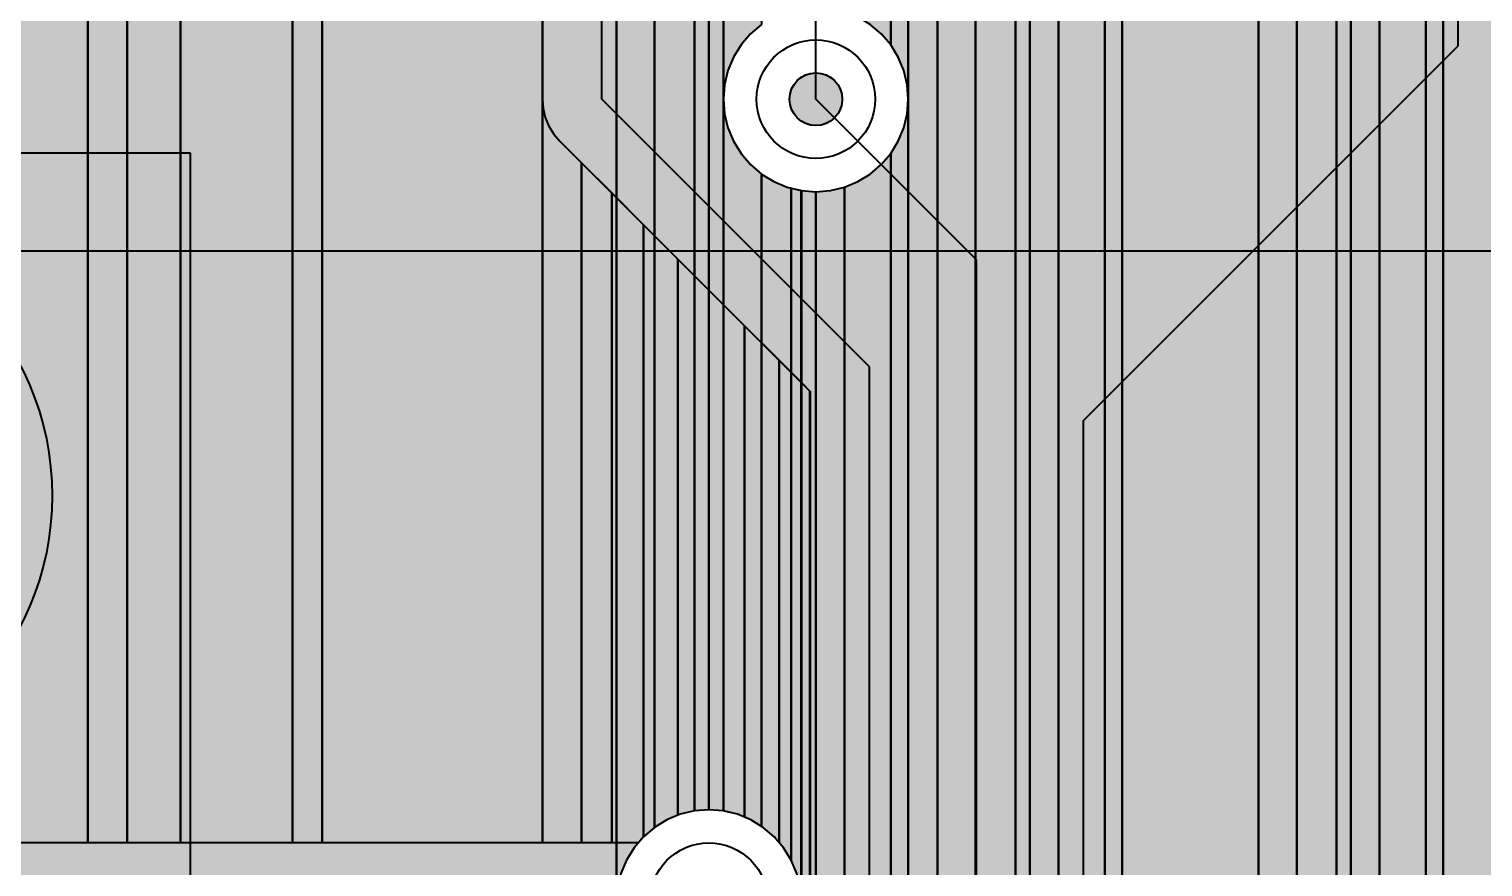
# Model space of a CAD drawing. Header units: millimetres. Extents: x 3.8 to 71.6, y 3.7 to 38.5.
# Drawn here: x 46.09 to 51.61, y 29.71 to 32.89 of the extents above; entities that cross this region are included whole.
import ezdxf

# ---------------------------------------------------------------- set-up
doc = ezdxf.new("R2010")
doc.units = ezdxf.units.MM
for name, color, linetype in [('bottom_copper', 7, 'Continuous'), ('bottom_silk', 7, 'Continuous'), ('drill_plated', 7, 'Continuous'), ('top_copper', 7, 'Continuous'), ('top_silk', 7, 'Continuous')]:
    doc.layers.add(name, color=color, linetype=linetype)

# ---------------------------------------------------------------- blocks, each defined once
blk = doc.blocks.new('Block560')
at = {"layer": 'bottom_copper', "lineweight": 40}
for points in [[(5.0268, 0), (0.2415, 0), (0.2415, 33.782), (5.0268, 33.782), (5.0268, 0)], [(0.2415, 0), (0.1755, 0), (0.1755, 32.7628), (0.2043, 32.8098), (0.2254, 32.8607), (0.2383, 32.9143), (0.2415, 32.9692), (0.2415, 0)], [(0.1755, 0), (0, 0), (0, 32.6353), (0.0509, 32.6564), (0.0979, 32.6852), (0.1398, 32.7209), (0.1755, 32.7628), (0.1755, 0)], [(0, 0), (-0.109, 0), (-0.109, 32.6182), (-0.1085, 32.6181), (-0.0536, 32.6224), (0, 32.6353), (0, 0)]]:
    blk.add_hatch(color=7, dxfattribs=at).paths.add_polyline_path(points, flags=0)
at = {"layer": 'bottom_copper', "color": 7, "lineweight": 40}
for points in [[(5.0268, 0), (0.2415, 0), (0.2415, 33.782), (5.0268, 33.782), (5.0268, 0)], [(0.2415, 0), (0.1755, 0), (0.1755, 32.7628), (0.2043, 32.8098), (0.2254, 32.8607), (0.2383, 32.9143), (0.2415, 32.9692), (0.2415, 0)], [(0.1755, 0), (0, 0), (0, 32.6353), (0.0509, 32.6564), (0.0979, 32.6852), (0.1398, 32.7209), (0.1755, 32.7628), (0.1755, 0)], [(0, 0), (-0.109, 0), (-0.109, 32.6182), (-0.1085, 32.6181), (-0.0536, 32.6224), (0, 32.6353), (0, 0)]]:
    blk.add_lwpolyline(points, close=True, dxfattribs=at)
blk = doc.blocks.new('Block825')
at = {"layer": 'bottom_copper', "lineweight": 40}
for points in [[(0.7596, 0), (0.2415, 0), (0.2415, 33.782), (0.7596, 33.782), (0.7596, 0)], [(0.9043, 0), (0.7596, 0), (0.7596, 32.9692), (0.7639, 32.9143), (0.7768, 32.8607), (0.7979, 32.8098), (0.8267, 32.7628), (0.8624, 32.7209), (0.9043, 32.6852), (0.9043, 0)], [(1.0558, 0), (0.9043, 0), (0.9043, 32.6852), (0.9513, 32.6564), (1.0022, 32.6353), (1.0558, 32.6224), (1.0558, 0)], [(1.1102, 0), (1.0558, 0), (1.0558, 32.6224), (1.1102, 32.6182), (1.1102, 0)], [(0.2415, 0), (0.1755, 0), (0.1755, 31.95), (0.2043, 31.997), (0.2254, 32.0479), (0.2383, 32.1015), (0.2415, 32.1564), (0.2415, 0)], [(0.1755, 0), (0, 0), (0, 31.8225), (0.0509, 31.8436), (0.0979, 31.8724), (0.1398, 31.9081), (0.1755, 31.95), (0.1755, 0)], [(0, 0), (-0.109, 0), (-0.109, 31.8054), (-0.1085, 31.8053), (-0.0536, 31.8096), (0, 31.8225), (0, 0)]]:
    blk.add_hatch(color=7, dxfattribs=at).paths.add_polyline_path(points, flags=0)
at = {"layer": 'bottom_copper', "color": 7, "lineweight": 40}
for points in [[(0.7596, 0), (0.2415, 0), (0.2415, 33.782), (0.7596, 33.782), (0.7596, 0)], [(0.9043, 0), (0.7596, 0), (0.7596, 32.9692), (0.7639, 32.9143), (0.7768, 32.8607), (0.7979, 32.8098), (0.8267, 32.7628), (0.8624, 32.7209), (0.9043, 32.6852), (0.9043, 0)], [(1.0558, 0), (0.9043, 0), (0.9043, 32.6852), (0.9513, 32.6564), (1.0022, 32.6353), (1.0558, 32.6224), (1.0558, 0)], [(1.1102, 0), (1.0558, 0), (1.0558, 32.6224), (1.1102, 32.6182), (1.1102, 0)], [(0.2415, 0), (0.1755, 0), (0.1755, 31.95), (0.2043, 31.997), (0.2254, 32.0479), (0.2383, 32.1015), (0.2415, 32.1564), (0.2415, 0)], [(0.1755, 0), (0, 0), (0, 31.8225), (0.0509, 31.8436), (0.0979, 31.8724), (0.1398, 31.9081), (0.1755, 31.95), (0.1755, 0)], [(0, 0), (-0.109, 0), (-0.109, 31.8054), (-0.1085, 31.8053), (-0.0536, 31.8096), (0, 31.8225), (0, 0)]]:
    blk.add_lwpolyline(points, close=True, dxfattribs=at)
blk = doc.blocks.new('Block1109')
at = {"layer": 'bottom_copper', "lineweight": 40}
for points in [[(0.1755, 28.7052), (0.1398, 28.7471), (0.0979, 28.7828), (0.0509, 28.8116), (0, 28.8327), (0, 33.782), (0.1755, 33.782), (0.1755, 28.7052)], [(0.2415, 28.4988), (0.2383, 28.5537), (0.2254, 28.6073), (0.2043, 28.6582), (0.1755, 28.7052), (0.1755, 33.782), (0.2415, 33.782), (0.2415, 28.4988)], [(0.3532, 0), (0.2415, 0), (0.2415, 33.782), (0.3532, 33.782), (0.3532, 0)], [(0.4979, 0), (0.3532, 0), (0.3532, 32.1564), (0.3575, 32.1015), (0.3704, 32.0479), (0.3915, 31.997), (0.4203, 31.95), (0.456, 31.9081), (0.4979, 31.8724), (0.4979, 0)], [(0.6494, 0), (0.4979, 0), (0.4979, 31.8724), (0.5449, 31.8436), (0.5958, 31.8225), (0.6494, 31.8096), (0.6494, 0)], [(0.7038, 0), (0.6494, 0), (0.6494, 31.8096), (0.7038, 31.8054), (0.7038, 0)], [(0.2415, 0), (0.1755, 0), (0.1755, 28.2924), (0.2043, 28.3394), (0.2254, 28.3903), (0.2383, 28.4439), (0.2415, 28.4988), (0.2415, 0)], [(0.1755, 0), (0, 0), (0, 28.1649), (0.0509, 28.186), (0.0979, 28.2148), (0.1398, 28.2505), (0.1755, 28.2924), (0.1755, 0)], [(0, 0), (-0.109, 0), (-0.109, 28.1478), (-0.1085, 28.1477), (-0.0536, 28.152), (0, 28.1649), (0, 0)]]:
    blk.add_hatch(color=7, dxfattribs=at).paths.add_polyline_path(points, flags=0)
at = {"layer": 'bottom_copper', "color": 7, "lineweight": 40}
for points in [[(0.1755, 28.7052), (0.1398, 28.7471), (0.0979, 28.7828), (0.0509, 28.8116), (0, 28.8327), (0, 33.782), (0.1755, 33.782), (0.1755, 28.7052)], [(0.2415, 28.4988), (0.2383, 28.5537), (0.2254, 28.6073), (0.2043, 28.6582), (0.1755, 28.7052), (0.1755, 33.782), (0.2415, 33.782), (0.2415, 28.4988)], [(0.3532, 0), (0.2415, 0), (0.2415, 33.782), (0.3532, 33.782), (0.3532, 0)], [(0.4979, 0), (0.3532, 0), (0.3532, 32.1564), (0.3575, 32.1015), (0.3704, 32.0479), (0.3915, 31.997), (0.4203, 31.95), (0.456, 31.9081), (0.4979, 31.8724), (0.4979, 0)], [(0.6494, 0), (0.4979, 0), (0.4979, 31.8724), (0.5449, 31.8436), (0.5958, 31.8225), (0.6494, 31.8096), (0.6494, 0)], [(0.7038, 0), (0.6494, 0), (0.6494, 31.8096), (0.7038, 31.8054), (0.7038, 0)], [(0.2415, 0), (0.1755, 0), (0.1755, 28.2924), (0.2043, 28.3394), (0.2254, 28.3903), (0.2383, 28.4439), (0.2415, 28.4988), (0.2415, 0)], [(0.1755, 0), (0, 0), (0, 28.1649), (0.0509, 28.186), (0.0979, 28.2148), (0.1398, 28.2505), (0.1755, 28.2924), (0.1755, 0)], [(0, 0), (-0.109, 0), (-0.109, 28.1478), (-0.1085, 28.1477), (-0.0536, 28.152), (0, 28.1649), (0, 0)]]:
    blk.add_lwpolyline(points, close=True, dxfattribs=at)
blk = doc.blocks.new('Block1423')
at = {"layer": 'bottom_copper', "lineweight": 40}
for points in [[(-0.0536, 25.7976), (-0.1085, 25.8019), (-0.109, 25.8018), (-0.109, 33.782), (-0.0536, 33.782), (-0.0532, 25.7975)], [(0.0915, 28.7828), (0.0496, 28.7471), (0.0139, 28.7052), (-0.0149, 28.6582), (-0.036, 28.6073), (-0.0489, 28.5537), (-0.0532, 28.4988), (-0.0532, 33.782), (0.0915, 33.782), (0.0915, 28.7828)], [(0.0915, 25.7387), (0.0509, 25.7636), (0, 25.7847), (-0.0532, 25.7975), (-0.0532, 28.4988), (-0.0489, 28.4439), (-0.036, 28.3903), (-0.0149, 28.3394), (0.0139, 28.2924), (0.0496, 28.2505), (0.0915, 28.2148), (0.0915, 25.7387)], [(0.2043, 25.6102), (0.1755, 25.6572), (0.1398, 25.6991), (0.0979, 25.7348), (0.0915, 25.7387), (0.0915, 28.2148), (0.1385, 28.186), (0.1894, 28.1649), (0.2043, 28.1613), (0.2043, 25.6102)], [(0.2415, 25.4508), (0.2383, 25.5057), (0.2254, 25.5593), (0.2043, 25.6102), (0.2043, 28.1613), (0.2415, 28.1524), (0.2415, 25.4508)], [(0.243, 0), (0.2415, 0), (0.2415, 28.1524), (0.243, 28.152), (0.243, 0)], [(0.2974, 0), (0.243, 0), (0.243, 28.152), (0.2974, 28.1478), (0.2974, 0)]]:
    blk.add_hatch(color=7, dxfattribs=at).paths.add_polyline_path(points, flags=0)
at = {"layer": 'bottom_copper', "color": 7, "lineweight": 40}
for points in [[(-0.0536, 25.7976), (-0.1085, 25.8019), (-0.109, 25.8018), (-0.109, 33.782), (-0.0536, 33.782), (-0.0532, 25.7975)], [(0.0915, 28.7828), (0.0496, 28.7471), (0.0139, 28.7052), (-0.0149, 28.6582), (-0.036, 28.6073), (-0.0489, 28.5537), (-0.0532, 28.4988), (-0.0532, 33.782), (0.0915, 33.782), (0.0915, 28.7828)], [(0.0915, 25.7387), (0.0509, 25.7636), (0, 25.7847), (-0.0532, 25.7975), (-0.0532, 28.4988), (-0.0489, 28.4439), (-0.036, 28.3903), (-0.0149, 28.3394), (0.0139, 28.2924), (0.0496, 28.2505), (0.0915, 28.2148), (0.0915, 25.7387)], [(0.2043, 25.6102), (0.1755, 25.6572), (0.1398, 25.6991), (0.0979, 25.7348), (0.0915, 25.7387), (0.0915, 28.2148), (0.1385, 28.186), (0.1894, 28.1649), (0.2043, 28.1613), (0.2043, 25.6102)], [(0.2415, 25.4508), (0.2383, 25.5057), (0.2254, 25.5593), (0.2043, 25.6102), (0.2043, 28.1613), (0.2415, 28.1524), (0.2415, 25.4508)], [(0.243, 0), (0.2415, 0), (0.2415, 28.1524), (0.243, 28.152), (0.243, 0)], [(0.2974, 0), (0.243, 0), (0.243, 28.152), (0.2974, 28.1478), (0.2974, 0)]]:
    blk.add_lwpolyline(points, close=True, dxfattribs=at)
blk = doc.blocks.new('Block4090')
at = {"layer": 'bottom_copper', "lineweight": 40}
for points in [[(7.5143, 0), (3.4801, 0), (3.4801, 33.782), (7.5143, 33.782), (7.5143, 0)], [(7.659, 25.7348), (7.6171, 25.6991), (7.5814, 25.6572), (7.5526, 25.6102), (7.5315, 25.5593), (7.5186, 25.5057), (7.5143, 25.4508), (7.5143, 33.782), (7.659, 33.782), (7.659, 25.7348)], [(7.8105, 25.7976), (7.7569, 25.7847), (7.706, 25.7636), (7.659, 25.7348), (7.659, 33.782), (7.8105, 33.782), (7.8105, 25.7976)], [(7.8649, 25.8018), (7.8105, 25.7976), (7.8105, 33.782), (7.8649, 33.782), (7.8649, 25.8018)]]:
    blk.add_hatch(color=7, dxfattribs=at).paths.add_polyline_path(points, flags=0)
at = {"layer": 'bottom_copper', "color": 7, "lineweight": 40}
for points in [[(7.5143, 0), (3.4801, 0), (3.4801, 33.782), (7.5143, 33.782), (7.5143, 0)], [(7.659, 25.7348), (7.6171, 25.6991), (7.5814, 25.6572), (7.5526, 25.6102), (7.5315, 25.5593), (7.5186, 25.5057), (7.5143, 25.4508), (7.5143, 33.782), (7.659, 33.782), (7.659, 25.7348)], [(7.8105, 25.7976), (7.7569, 25.7847), (7.706, 25.7636), (7.659, 25.7348), (7.659, 33.782), (7.8105, 33.782), (7.8105, 25.7976)], [(7.8649, 25.8018), (7.8105, 25.7976), (7.8105, 33.782), (7.8649, 33.782), (7.8649, 25.8018)]]:
    blk.add_lwpolyline(points, close=True, dxfattribs=at)
blk = doc.blocks.new('Block28972')
at = {"layer": 'top_copper', "lineweight": 40}
for points in [[(4.8156, 25.6758), (3.3356, 25.6758), (3.3356, 31.6575), (4.0159, 32.3378), (4.8156, 32.3378), (4.8156, 25.6758)], [(4.9649, 25.6758), (4.8156, 25.6758), (4.8156, 32.3378), (4.9649, 32.3378), (4.9649, 25.6758)], [(5.1677, 25.6758), (4.9649, 25.6758), (4.9649, 32.3378), (5.1677, 32.3378), (5.1677, 25.6758)], [(5.593, 25.6758), (5.1677, 25.6758), (5.1677, 32.3378), (5.593, 32.3378), (5.593, 25.6758)], [(5.705, 25.6758), (5.593, 25.6758), (5.593, 32.3378), (5.705, 32.3378), (5.705, 25.6758)], [(6.5418, 25.6758), (5.705, 25.6758), (5.705, 32.3378), (6.5418, 32.3378), (6.5418, 25.6758)], [(6.5425, 28.5076), (6.5418, 28.4988), (6.5418, 30.5308), (6.5425, 30.522), (6.5425, 28.5076)], [(6.6907, 25.6758), (6.5418, 25.6758), (6.5418, 28.4988), (6.5446, 28.4635), (6.5529, 28.4291), (6.5664, 28.3963), (6.5849, 28.3661), (6.6079, 28.3392), (6.6146, 28.3335), (6.6907, 28.2574), (6.6907, 25.6758)], [(6.8049, 25.6758), (6.6907, 25.6758), (6.6907, 28.2574), (6.8049, 28.1432), (6.8049, 25.6758)], [(6.9256, 25.6991), (6.9058, 25.6758), (6.8049, 25.6758), (6.8049, 28.1432), (6.9256, 28.0225), (6.9256, 25.6991)], [(7.0562, 25.7809), (7.0145, 25.7636), (6.9675, 25.7348), (6.9256, 25.6991), (6.9256, 28.0225), (7.0562, 27.8919), (7.0562, 25.7809)], [(7.1739, 25.8019), (7.119, 25.7976), (7.0654, 25.7847), (7.0562, 25.7809), (7.0562, 27.8919), (7.1739, 27.7742), (7.1739, 25.8019)], [(7.3095, 25.7735), (7.2824, 25.7847), (7.2288, 25.7976), (7.1739, 25.8019), (7.1739, 27.7742), (7.3095, 27.6386), (7.3095, 25.7735)], [(7.4403, 25.6779), (7.4222, 25.6991), (7.3803, 25.7348), (7.3333, 25.7636), (7.3095, 25.7735), (7.3095, 27.6386), (7.4403, 27.5078), (7.4403, 25.6779)], [(7.5239, 25.4508), (7.5207, 25.5057), (7.5078, 25.5593), (7.4867, 25.6102), (7.4579, 25.6572), (7.4403, 25.6779), (7.4403, 27.5078), (7.5239, 27.4242), (7.5239, 25.4508)], [(7.5578, 15.7016), (7.5239, 15.7016), (7.5239, 27.4242), (7.5578, 27.3903), (7.5578, 15.7016)], [(7.5585, 19.9732), (7.5578, 19.9644), (7.5578, 27.3903), (7.5585, 27.3896), (7.5585, 19.9732)]]:
    blk.add_hatch(color=7, dxfattribs=at).paths.add_polyline_path(points, flags=0)
at = {"layer": 'top_copper', "color": 7, "lineweight": 40}
for points in [[(4.8156, 25.6758), (3.3356, 25.6758), (3.3356, 31.6575), (4.0159, 32.3378), (4.8156, 32.3378), (4.8156, 25.6758)], [(4.9649, 25.6758), (4.8156, 25.6758), (4.8156, 32.3378), (4.9649, 32.3378), (4.9649, 25.6758)], [(5.1677, 25.6758), (4.9649, 25.6758), (4.9649, 32.3378), (5.1677, 32.3378), (5.1677, 25.6758)], [(5.593, 25.6758), (5.1677, 25.6758), (5.1677, 32.3378), (5.593, 32.3378), (5.593, 25.6758)], [(5.705, 25.6758), (5.593, 25.6758), (5.593, 32.3378), (5.705, 32.3378), (5.705, 25.6758)], [(6.5418, 25.6758), (5.705, 25.6758), (5.705, 32.3378), (6.5418, 32.3378), (6.5418, 25.6758)], [(6.5425, 28.5076), (6.5418, 28.4988), (6.5418, 30.5308), (6.5425, 30.522), (6.5425, 28.5076)], [(6.6907, 25.6758), (6.5418, 25.6758), (6.5418, 28.4988), (6.5446, 28.4635), (6.5529, 28.4291), (6.5664, 28.3963), (6.5849, 28.3661), (6.6079, 28.3392), (6.6146, 28.3335), (6.6907, 28.2574), (6.6907, 25.6758)], [(6.8049, 25.6758), (6.6907, 25.6758), (6.6907, 28.2574), (6.8049, 28.1432), (6.8049, 25.6758)], [(6.9256, 25.6991), (6.9058, 25.6758), (6.8049, 25.6758), (6.8049, 28.1432), (6.9256, 28.0225), (6.9256, 25.6991)], [(7.0562, 25.7809), (7.0145, 25.7636), (6.9675, 25.7348), (6.9256, 25.6991), (6.9256, 28.0225), (7.0562, 27.8919), (7.0562, 25.7809)], [(7.1739, 25.8019), (7.119, 25.7976), (7.0654, 25.7847), (7.0562, 25.7809), (7.0562, 27.8919), (7.1739, 27.7742), (7.1739, 25.8019)], [(7.3095, 25.7735), (7.2824, 25.7847), (7.2288, 25.7976), (7.1739, 25.8019), (7.1739, 27.7742), (7.3095, 27.6386), (7.3095, 25.7735)], [(7.4403, 25.6779), (7.4222, 25.6991), (7.3803, 25.7348), (7.3333, 25.7636), (7.3095, 25.7735), (7.3095, 27.6386), (7.4403, 27.5078), (7.4403, 25.6779)], [(7.5239, 25.4508), (7.5207, 25.5057), (7.5078, 25.5593), (7.4867, 25.6102), (7.4579, 25.6572), (7.4403, 25.6779), (7.4403, 27.5078), (7.5239, 27.4242), (7.5239, 25.4508)], [(7.5578, 15.7016), (7.5239, 15.7016), (7.5239, 27.4242), (7.5578, 27.3903), (7.5578, 15.7016)], [(7.5585, 19.9732), (7.5578, 19.9644), (7.5578, 27.3903), (7.5585, 27.3896), (7.5585, 19.9732)]]:
    blk.add_lwpolyline(points, close=True, dxfattribs=at)

msp = doc.modelspace()

# ---------------------------------------------------------------- hatches: boundary and pattern name
at = {"layer": 'bottom_copper', "lineweight": 40}
msp.add_hatch(color=7, dxfattribs=at).paths.add_polyline_path([(49.1732, 32.6056), (49.1675, 32.5868), (49.1582, 32.5695), (49.1458, 32.5544), (49.1307, 32.542), (49.1134, 32.5327), (49.0946, 32.527), (49.0751, 32.5251), (49.0556, 32.527), (49.0368, 32.5327), (49.0195, 32.542), (49.0044, 32.5544), (48.992, 32.5695), (48.9827, 32.5868), (48.977, 32.6056), (48.9751, 32.6251), (48.977, 32.6446), (48.9827, 32.6634), (48.992, 32.6807), (49.0044, 32.6958), (49.0195, 32.7082), (49.0368, 32.7175), (49.0556, 32.7232), (49.0751, 32.7251), (49.0946, 32.7232), (49.1134, 32.7175), (49.1307, 32.7082), (49.1458, 32.6958), (49.1582, 32.6807), (49.1675, 32.6634), (49.1732, 32.6446), (49.1751, 32.6251), (49.1732, 32.6056)], flags=0)
at = {"layer": 'drill_plated', "lineweight": 40}
msp.add_hatch(color=7, dxfattribs=at).paths.add_polyline_path([(49.1732, 32.6056), (49.1675, 32.5868), (49.1582, 32.5695), (49.1458, 32.5544), (49.1307, 32.542), (49.1134, 32.5327), (49.0946, 32.527), (49.0751, 32.5251), (49.0556, 32.527), (49.0368, 32.5327), (49.0195, 32.542), (49.0044, 32.5544), (48.992, 32.5695), (48.9827, 32.5868), (48.977, 32.6056), (48.9751, 32.6251), (48.977, 32.6446), (48.9827, 32.6634), (48.992, 32.6807), (49.0044, 32.6958), (49.0195, 32.7082), (49.0368, 32.7175), (49.0556, 32.7232), (49.0751, 32.7251), (49.0946, 32.7232), (49.1134, 32.7175), (49.1307, 32.7082), (49.1458, 32.6958), (49.1582, 32.6807), (49.1675, 32.6634), (49.1732, 32.6446), (49.1751, 32.6251), (49.1732, 32.6056)], flags=0)
at = {"layer": 'top_copper', "lineweight": 40}
msp.add_hatch(color=7, dxfattribs=at).paths.add_polyline_path([(49.1732, 32.6056), (49.1675, 32.5868), (49.1582, 32.5695), (49.1458, 32.5544), (49.1307, 32.542), (49.1134, 32.5327), (49.0946, 32.527), (49.0751, 32.5251), (49.0556, 32.527), (49.0368, 32.5327), (49.0195, 32.542), (49.0044, 32.5544), (48.992, 32.5695), (48.9827, 32.5868), (48.977, 32.6056), (48.9751, 32.6251), (48.977, 32.6446), (48.9827, 32.6634), (48.992, 32.6807), (49.0044, 32.6958), (49.0195, 32.7082), (49.0368, 32.7175), (49.0556, 32.7232), (49.0751, 32.7251), (49.0946, 32.7232), (49.1134, 32.7175), (49.1307, 32.7082), (49.1458, 32.6958), (49.1582, 32.6807), (49.1675, 32.6634), (49.1732, 32.6446), (49.1751, 32.6251), (49.1732, 32.6056)], flags=0)

# ---------------------------------------------------------------- linework, layer by layer
at = {"layer": 'bottom_copper', "color": 7, "lineweight": 40}
for p, q in [((48.6682, 29.9281), (48.6682, 37.9083)), ((48.6682, 37.9083), (48.6682, 29.9281)), ((51.1066, 4.1263), (51.1066, 36.7445)), ((51.1066, 36.7445), (51.1066, 4.1263)), ((49.8874, 4.1263), (49.8874, 35.9317)), ((49.8874, 35.9317), (49.8874, 4.1263)), ((48.8687, 32.9091), (48.8268, 32.8734)), ((49.3234, 32.8734), (49.2815, 32.9091)), ((48.8268, 32.8734), (48.7911, 32.8315)), ((49.3591, 32.8315), (49.3234, 32.8734)), ((48.7911, 32.8315), (48.7623, 32.7845)), ((49.3879, 32.7845), (49.3591, 32.8315)), ((48.7623, 32.7845), (48.7412, 32.7336)), ((49.409, 32.7336), (49.3879, 32.7845)), ((48.7283, 32.68), (48.724, 32.6251)), ((48.7412, 32.7336), (48.7283, 32.68)), ((49.4219, 32.68), (49.409, 32.7336)), ((49.4251, 32.6251), (49.4219, 32.68)), ((48.724, 32.6251), (48.7283, 32.5702)), ((49.4219, 32.5702), (49.4251, 32.6251)), ((48.7283, 32.5702), (48.7412, 32.5166)), ((49.409, 32.5166), (49.4219, 32.5702)), ((48.7412, 32.5166), (48.7623, 32.4657)), ((49.3879, 32.4657), (49.409, 32.5166)), ((48.7623, 32.4657), (48.7911, 32.4187)), ((49.3591, 32.4187), (49.3879, 32.4657)), ((48.7911, 32.4187), (48.8268, 32.3768)), ((49.3234, 32.3768), (49.3591, 32.4187)), ((48.8268, 32.3768), (48.8687, 32.3411)), ((49.2815, 32.3411), (49.3234, 32.3768)), ((48.8687, 32.3411), (48.9157, 32.3123)), ((48.9157, 32.3123), (48.9666, 32.2912)), ((49.1836, 32.2912), (49.2345, 32.3123)), ((49.2345, 32.3123), (49.2815, 32.3411)), ((48.9666, 32.2912), (49.0202, 32.2783)), ((49.0202, 32.2783), (49.0746, 32.2741)), ((49.0746, 4.1263), (49.0746, 32.2741)), ((49.0746, 32.2741), (49.0751, 32.274)), ((49.0746, 32.2741), (49.0746, 4.1263)), ((49.0751, 32.274), (49.13, 32.2783)), ((49.13, 32.2783), (49.1836, 32.2912)), ((48.6138, 29.9239), (48.5602, 29.911)), ((48.6682, 29.9281), (48.6138, 29.9239)), ((48.6687, 29.9282), (48.6682, 29.9281)), ((48.7236, 29.9239), (48.6687, 29.9282)), ((48.7772, 29.911), (48.7236, 29.9239)), ((48.5093, 29.8899), (48.4623, 29.8611)), ((48.5602, 29.911), (48.5093, 29.8899)), ((48.8281, 29.8899), (48.7772, 29.911)), ((48.8751, 29.8611), (48.8281, 29.8899)), ((48.4204, 29.8254), (48.3847, 29.7835)), ((48.4623, 29.8611), (48.4204, 29.8254)), ((48.917, 29.8254), (48.8751, 29.8611)), ((48.9527, 29.7835), (48.917, 29.8254)), ((48.3847, 29.7835), (48.3559, 29.7365)), ((48.9815, 29.7365), (48.9527, 29.7835)), ((48.3559, 29.7365), (48.3348, 29.6856)), ((49.0026, 29.6856), (48.9815, 29.7365))]:
    msp.add_line(p, q, dxfattribs=at)
msp.add_lwpolyline([(49.1732, 32.6056), (49.1675, 32.5868), (49.1582, 32.5695), (49.1458, 32.5544), (49.1307, 32.542), (49.1134, 32.5327), (49.0946, 32.527), (49.0751, 32.5251), (49.0556, 32.527), (49.0368, 32.5327), (49.0195, 32.542), (49.0044, 32.5544), (48.992, 32.5695), (48.9827, 32.5868), (48.977, 32.6056), (48.9751, 32.6251), (48.977, 32.6446), (48.9827, 32.6634), (48.992, 32.6807), (49.0044, 32.6958), (49.0195, 32.7082), (49.0368, 32.7175), (49.0556, 32.7232), (49.0751, 32.7251), (49.0946, 32.7232), (49.1134, 32.7175), (49.1307, 32.7082), (49.1458, 32.6958), (49.1582, 32.6807), (49.1675, 32.6634), (49.1732, 32.6446), (49.1751, 32.6251), (49.1732, 32.6056)], close=True, dxfattribs=at)
for centre, major_axis in [((49.0751, 32.6251), (0.225, 0)), ((49.0751, 32.6251), (0.1, 0)), ((45.1, 31.12), (1.075, 0)), ((48.6687, 29.5771), (0.225, 0))]:
    msp.add_ellipse(centre, major_axis=major_axis, ratio=1, dxfattribs=at)
at = {"layer": 'bottom_silk', "color": 7, "lineweight": 40}
for p, q in [((46.7, 32.42), (44, 32.42)), ((46.7, 26.82), (46.7, 32.42))]:
    msp.add_line(p, q, dxfattribs=at)
at = {"layer": 'drill_plated', "color": 7, "lineweight": 40}
msp.add_lwpolyline([(49.1732, 32.6056), (49.1675, 32.5868), (49.1582, 32.5695), (49.1458, 32.5544), (49.1307, 32.542), (49.1134, 32.5327), (49.0946, 32.527), (49.0751, 32.5251), (49.0556, 32.527), (49.0368, 32.5327), (49.0195, 32.542), (49.0044, 32.5544), (48.992, 32.5695), (48.9827, 32.5868), (48.977, 32.6056), (48.9751, 32.6251), (48.977, 32.6446), (48.9827, 32.6634), (48.992, 32.6807), (49.0044, 32.6958), (49.0195, 32.7082), (49.0368, 32.7175), (49.0556, 32.7232), (49.0751, 32.7251), (49.0946, 32.7232), (49.1134, 32.7175), (49.1307, 32.7082), (49.1458, 32.6958), (49.1582, 32.6807), (49.1675, 32.6634), (49.1732, 32.6446), (49.1751, 32.6251), (49.1732, 32.6056)], close=True, dxfattribs=at)
msp.add_ellipse((49.0751, 32.6251), major_axis=(0.1, 0), ratio=1, dxfattribs=at)
at = {"layer": 'top_copper', "color": 7, "lineweight": 40}
for p, q in [((51.5135, 32.8283), (51.5135, 36.6891)), ((48.0373, 34.6483), (48.0373, 32.6339)), ((48.2623, 32.6251), (48.2623, 34.6571)), ((49.0751, 32.6251), (49.0751, 33.7219)), ((50.0911, 31.4059), (51.5135, 32.8283)), ((48.0373, 32.6339), (48.0366, 32.6251)), ((48.0366, 32.6251), (48.0394, 32.5898)), ((49.2783, 31.6091), (48.2623, 32.6251)), ((49.6847, 32.0155), (49.0751, 32.6251)), ((48.0394, 32.5898), (48.0477, 32.5554)), ((48.0477, 32.5554), (48.0612, 32.5226)), ((48.0612, 32.5226), (48.0797, 32.4924)), ((48.0797, 32.4924), (48.0798, 32.4924)), ((48.0798, 32.4924), (48.1027, 32.4655)), ((48.1027, 32.4655), (48.1094, 32.4598)), ((48.1094, 32.4598), (49.0533, 31.5159)), ((49.6847, 24.2939), (49.6847, 32.0155)), ((49.2783, 24.0907), (49.2783, 31.6091)), ((49.0533, 31.5159), (49.0533, 24.0995)), ((50.0911, 24.4971), (50.0911, 31.4059)), ((48.6138, 29.9239), (48.5602, 29.911)), ((48.6687, 29.9282), (48.6138, 29.9239)), ((48.7236, 29.9239), (48.6687, 29.9282)), ((48.7772, 29.911), (48.7236, 29.9239)), ((48.5093, 29.8899), (48.4623, 29.8611)), ((48.5602, 29.911), (48.5093, 29.8899)), ((48.8281, 29.8899), (48.7772, 29.911)), ((48.8751, 29.8611), (48.8281, 29.8899)), ((48.4204, 29.8254), (48.4006, 29.8021)), ((48.4623, 29.8611), (48.4204, 29.8254)), ((48.917, 29.8254), (48.8751, 29.8611)), ((48.9527, 29.7835), (48.917, 29.8254)), ((48.4006, 29.8021), (43.1911, 29.8021)), ((48.9815, 29.7365), (48.9527, 29.7835)), ((49.0026, 29.6856), (48.9815, 29.7365))]:
    msp.add_line(p, q, dxfattribs=at)
msp.add_lwpolyline([(49.1732, 32.6056), (49.1675, 32.5868), (49.1582, 32.5695), (49.1458, 32.5544), (49.1307, 32.542), (49.1134, 32.5327), (49.0946, 32.527), (49.0751, 32.5251), (49.0556, 32.527), (49.0368, 32.5327), (49.0195, 32.542), (49.0044, 32.5544), (48.992, 32.5695), (48.9827, 32.5868), (48.977, 32.6056), (48.9751, 32.6251), (48.977, 32.6446), (48.9827, 32.6634), (48.992, 32.6807), (49.0044, 32.6958), (49.0195, 32.7082), (49.0368, 32.7175), (49.0556, 32.7232), (49.0751, 32.7251), (49.0946, 32.7232), (49.1134, 32.7175), (49.1307, 32.7082), (49.1458, 32.6958), (49.1582, 32.6807), (49.1675, 32.6634), (49.1732, 32.6446), (49.1751, 32.6251), (49.1732, 32.6056)], close=True, dxfattribs=at)
for centre, major_axis in [((49.0751, 32.6251), (0.225, 0)), ((49.0751, 32.6251), (0.1, 0)), ((45.1, 31.12), (1.075, 0)), ((48.6687, 29.5771), (0.225, 0))]:
    msp.add_ellipse(centre, major_axis=major_axis, ratio=1, dxfattribs=at)
at = {"layer": 'top_silk', "color": 7, "lineweight": 40}
msp.add_line((3.82, 32.05), (71.58, 32.05), dxfattribs=at)

# ---------------------------------------------------------------- block references
at = {"layer": 'bottom_copper'}
for name, p in [('Block4090', (40.8033, 4.1263)), ('Block1423', (48.7772, 4.1263)), ('Block1109', (49.1836, 4.1263)), ('Block825', (49.9964, 4.1263)), ('Block560', (51.2156, 4.1263))]:
    msp.add_blockref(name, p, dxfattribs=at)
at = {"layer": 'top_copper'}
msp.add_blockref('Block28972', (41.4948, 4.1263), dxfattribs=at)

doc.saveas('drawing.dxf')
